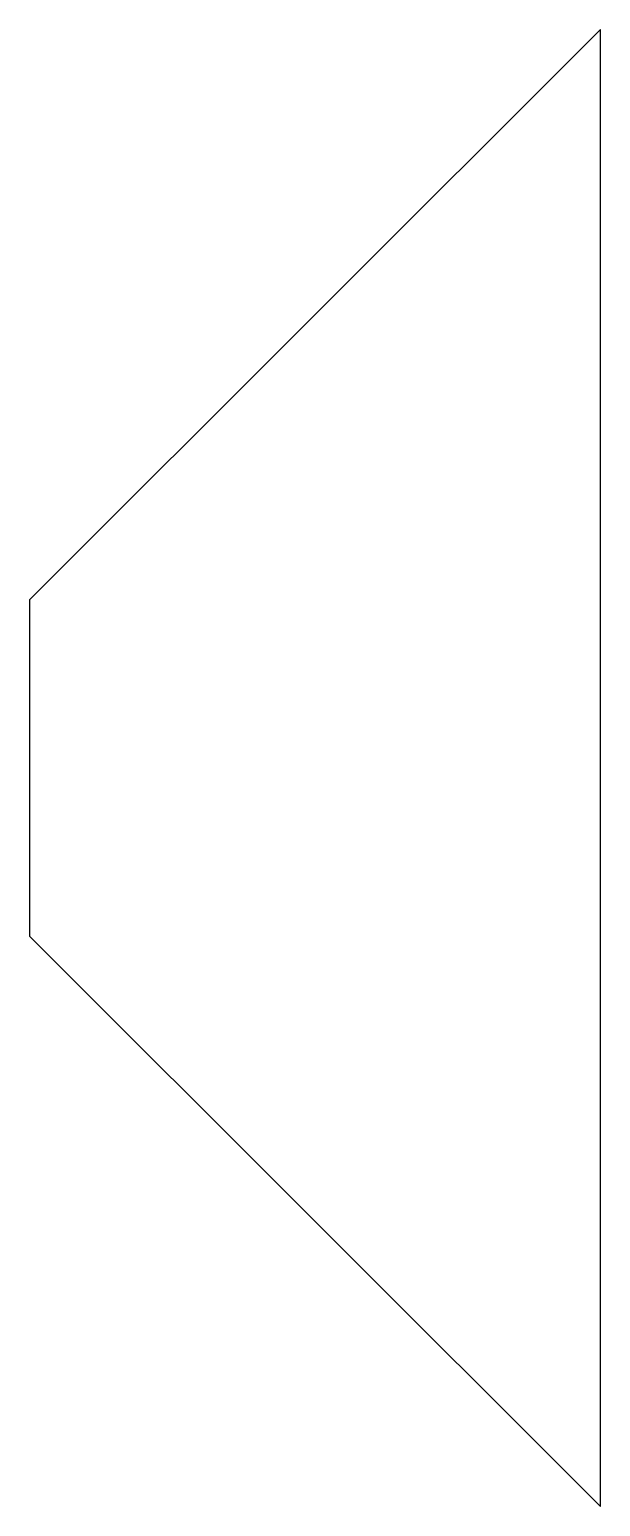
# Model space of a CAD drawing. Header units: millimetres. Extents: x -30.1 to -24.8, y 21.6 to 35.4.
import ezdxf

# ---------------------------------------------------------------- set-up
doc = ezdxf.new("R2010")
doc.units = ezdxf.units.MM
doc.layers.add('PERIMETER', color=5, linetype='CONTINUOUS')

msp = doc.modelspace()

# ---------------------------------------------------------------- linework, layer by layer
at = {"layer": 'PERIMETER'}
msp.add_lwpolyline([(-30.15, 26.938), (-24.85, 21.638), (-24.85, 35.362), (-30.15, 30.062)], close=True, dxfattribs=at)

doc.saveas('drawing.dxf')
